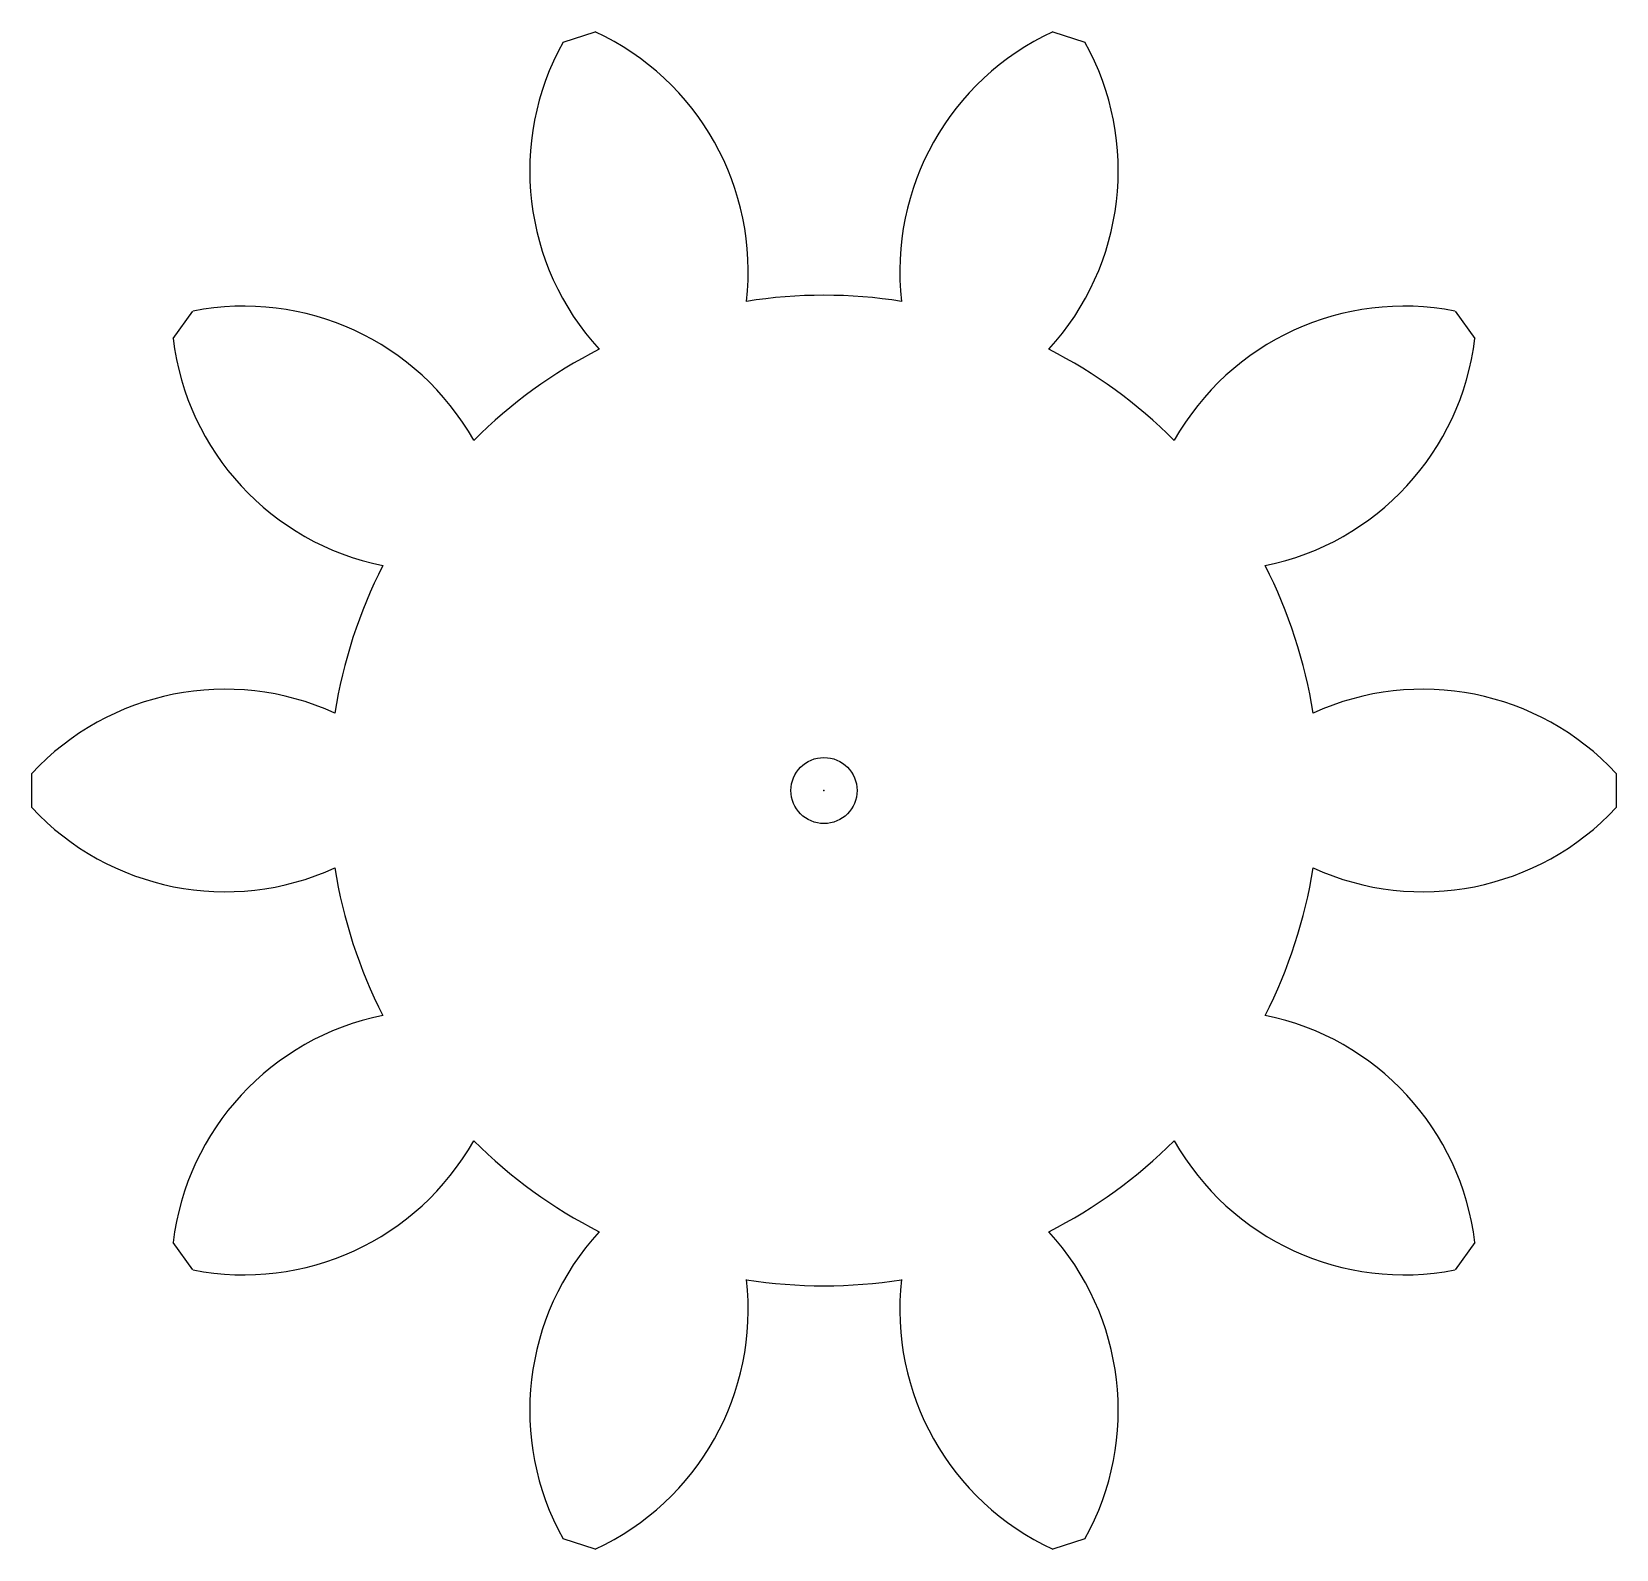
# Model space of a CAD drawing. Header units: millimetres. Extents: x -9.9 to 14.1, y -6.2 to 16.8.
import ezdxf

# ---------------------------------------------------------------- set-up
doc = ezdxf.new("R2010")
doc.units = ezdxf.units.MM
doc.header["$PDSIZE"] = -1

msp = doc.modelspace()

# ---------------------------------------------------------------- linework, layer by layer
at = {"color": 7, "linetype": 'Continuous'}
for p, q in [((-1.823, 16.608), (-1.334, 16.767)), ((5.592, 16.767), (6.081, 16.608)), ((-7.728, 12.121), (-7.426, 12.537)), ((11.684, 12.537), (11.986, 12.121)), ((-9.868, 5.021), (-9.868, 5.534)), ((14.126, 5.534), (14.126, 5.021)), ((-7.426, -1.982), (-7.728, -1.567)), ((11.986, -1.567), (11.684, -1.982)), ((-1.334, -6.212), (-1.823, -6.053)), ((6.081, -6.053), (5.592, -6.212))]:
    msp.add_line(p, q, dxfattribs=at)
msp.add_circle((2.129, 5.277), 0.5, dxfattribs=at)
for centre, radius, start, end in [((1.673, 14.663), 4, 150.9082, 222.5304), ((-3.019, 13.139), 4, 353.4696, 65.0918), ((7.277, 13.139), 4, 114.9082, 186.5304), ((2.585, 14.663), 4, 317.4696, 29.0918), ((2.129, 5.277), 7.499, 80.9957, 99.0043), ((-6.656, 8.612), 4, 29.4696, 101.0918), ((10.914, 8.612), 4, 78.9082, 150.5304), ((-3.757, 12.603), 4, 186.9082, 258.5304), ((8.015, 12.603), 4, 281.4696, 353.0918), ((2.129, 5.277), 7.499, 116.9957, 135.0043), ((2.129, 5.277), 7.499, 44.9957, 63.0043), ((2.129, 5.277), 7.499, 152.9957, 171.0043), ((2.129, 5.277), 7.499, 8.9957, 27.0043), ((-6.938, 2.811), 4, 65.4696, 137.0918), ((11.196, 2.811), 4, 42.9082, 114.5304), ((-6.938, 7.744), 4, 222.9082, 294.5304), ((11.196, 7.744), 4, 245.4696, 317.0918), ((2.129, 5.277), 7.499, 188.9957, 207.0043), ((2.129, 5.277), 7.499, 332.9957, 351.0043), ((-3.757, -2.048), 4, 101.4696, 173.0918), ((8.015, -2.048), 4, 6.9082, 78.5304), ((-6.656, 1.943), 4, 258.9082, 330.5304), ((2.129, 5.277), 7.499, 224.9957, 243.0043), ((2.129, 5.277), 7.499, 296.9957, 315.0043), ((10.914, 1.943), 4, 209.4696, 281.0918), ((1.673, -4.108), 4, 137.4696, 209.0918), ((2.585, -4.108), 4, 330.9082, 42.5304), ((-3.019, -2.584), 4, 294.9082, 6.5304), ((2.129, 5.277), 7.499, 260.9957, 279.0043), ((7.277, -2.584), 4, 173.4696, 245.0918)]:
    msp.add_arc(centre, radius, start, end, dxfattribs=at)
msp.add_point((2.129, 5.277), dxfattribs=at)

doc.saveas('drawing.dxf')
